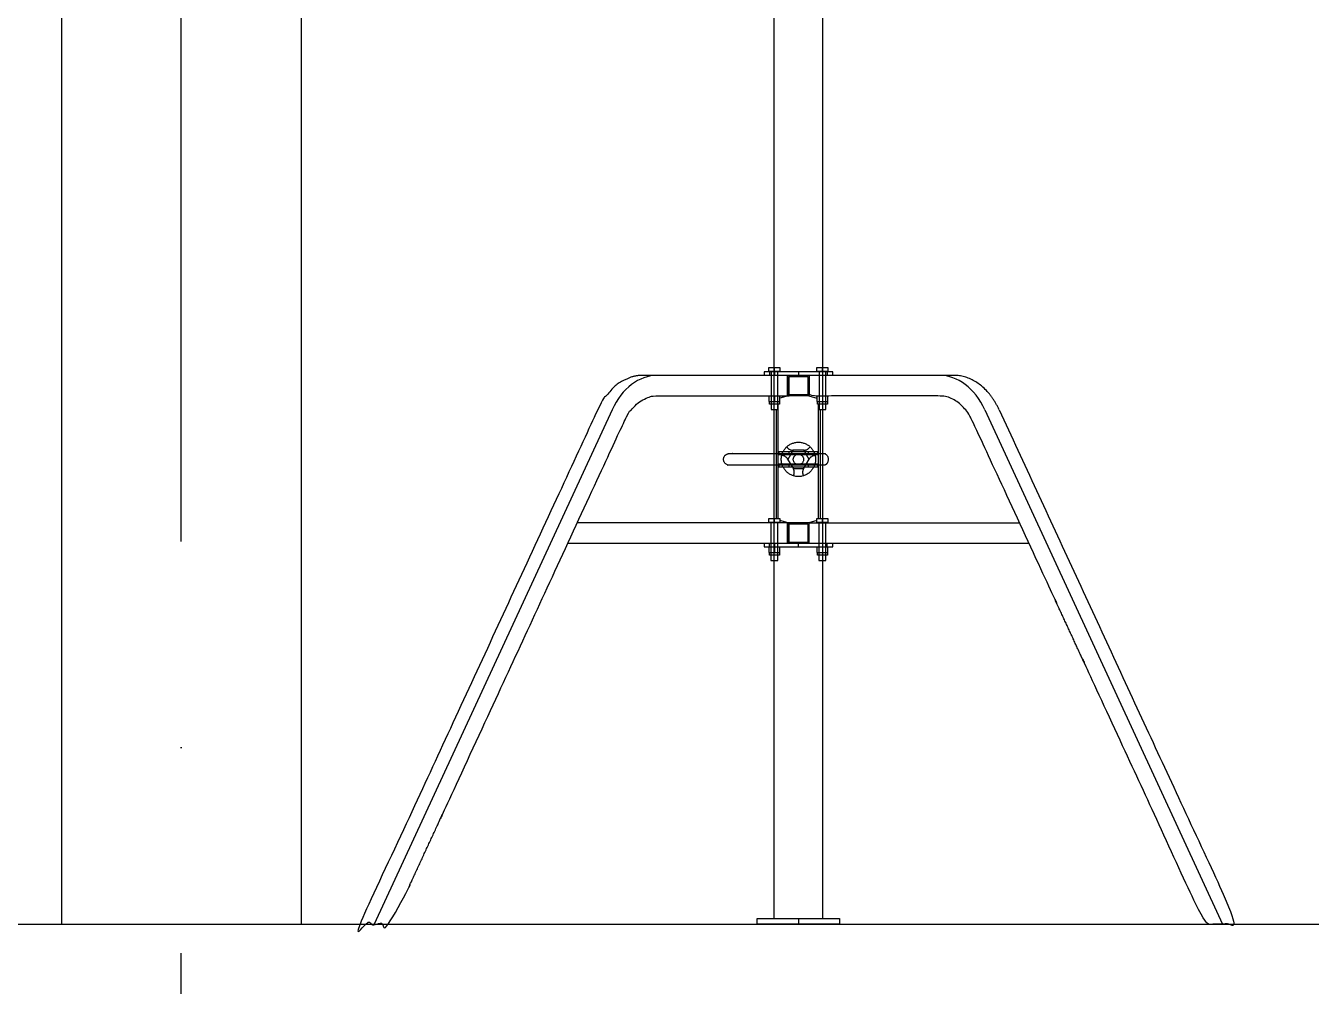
# Model space of a CAD drawing. Header units: millimetres. Extents: x 1924 to 471109, y -30014 to 109986.
# Drawn here: x 424518 to 426393, y 28543 to 29943 of the extents above; entities that cross this region are included whole.
import ezdxf

# ---------------------------------------------------------------- set-up
doc = ezdxf.new("R2010")
doc.units = ezdxf.units.MM
doc.header["$LTSCALE"] = 100
doc.linetypes.add('104', pattern=[4, 2, -2])
doc.linetypes.add('ACAD_ISO10W100', pattern=[18, 12, -3, 0, -3])
for name, color, linetype, plot in [('osy objektu', 130, 'ACAD_ISO10W100', False), ('PERI_HELPLINE', 140, 'Continuous', False), ('PERI_HIDDEN', 30, '104', False)]:
    doc.layers.add(name, color=color, linetype=linetype, plot=plot)
doc.layers.add('podlazi', color=40, linetype='Continuous', lineweight=30, plot=False)
doc.layers.add('rez sloupy', color=90, linetype='Continuous')

msp = doc.modelspace()

# ---------------------------------------------------------------- linework, layer by layer
at = {"color": 0, "linetype": 'ByBlock'}
for p, q in [((425602.6, 29438.712), (425602.6, 29438.112)), ((425602.915, 29438.112), (425602.915, 29433.112)), ((425609.915, 29438.712), (425609.915, 29444.512)), ((425609.915, 29438.112), (425609.915, 29433.112)), ((425617.23, 29438.712), (425617.23, 29438.112)), ((425644.915, 29438.112), (425644.915, 29433.112)), ((425672.6, 29438.712), (425672.6, 29438.112)), ((425679.915, 29438.712), (425679.915, 29444.512)), ((425679.915, 29438.112), (425679.915, 29433.112)), ((425686.915, 29438.112), (425686.915, 29433.112)), ((425687.23, 29438.712), (425687.23, 29438.112)), ((425609.915, 29403.112), (425609.915, 29395.072)), ((425629.915, 29403.112), (425617.915, 29399.896)), ((425659.915, 29403.112), (425671.915, 29399.896)), ((425679.915, 29403.112), (425679.915, 29395.072)), ((425373.239, 29383.022), (425026.305, 28633.112)), ((425916.59, 29383.022), (426263.524, 28633.112)), ((425602.463, 29218.712), (425602.463, 29218.112)), ((425609.778, 29218.712), (425609.778, 29224.512)), ((425617.093, 29218.712), (425617.093, 29218.112)), ((425629.915, 29218.112), (425629.915, 29188.112)), ((425659.915, 29218.112), (425659.915, 29188.112)), ((425672.463, 29218.712), (425672.463, 29218.112)), ((425679.778, 29218.712), (425679.778, 29224.512)), ((425687.093, 29218.712), (425687.093, 29218.112)), ((425981.28, 29188.112), (425308.55, 29188.112)), ((425602.915, 29183.112), (425602.915, 29188.112)), ((425609.915, 29188.112), (425609.915, 29175.072)), ((425644.915, 29183.112), (425644.915, 29188.112)), ((425679.915, 29188.112), (425679.915, 29175.072)), ((425686.915, 29183.112), (425686.915, 29188.112))]:
    msp.add_line(p, q, dxfattribs=at)
for points in [[(425609.415, 28641.112), (425609.415, 30335.362), (425609.37, 30350.362), (425609.37, 30459.112)], [(425680.415, 28641.112), (425680.415, 30335.362), (425680.46, 30350.362), (425680.46, 30459.112)], [(425694.915, 29433.112), (425694.915, 29438.112), (425594.915, 29438.112), (425594.915, 29433.112)], [(425604.915, 29438.112), (425604.915, 29391.212), (425604.915, 29383.112), (425614.915, 29383.112), (425614.915, 29391.212), (425614.915, 29438.112)], [(425674.915, 29438.112), (425674.915, 29391.212), (425674.915, 29383.112), (425684.915, 29383.112), (425684.915, 29391.212), (425684.915, 29438.112)], [(425659.915, 29433.112), (425659.915, 29403.112), (425629.915, 29403.112), (425629.915, 29433.112)], [(425601.915, 29403.112), (425601.915, 29395.072), (425617.915, 29395.072), (425617.915, 29403.112)], [(425671.915, 29403.112), (425671.915, 29395.072), (425687.915, 29395.072), (425687.915, 29403.112)], [(425617.23, 29395.072), (425617.23, 29391.212), (425602.6, 29391.212), (425602.6, 29395.072)], [(425687.23, 29395.072), (425687.23, 29391.212), (425672.6, 29391.212), (425672.6, 29395.072)], [(425629.127, 29188.112), (425629.127, 29218.112), (425322.429, 29218.112)], [(425604.778, 29218.112), (425604.778, 29171.212), (425604.778, 29163.112), (425614.778, 29163.112), (425614.778, 29171.212), (425614.778, 29218.112)], [(425671.778, 29221.29), (425659.915, 29218.112), (425629.915, 29218.112), (425617.778, 29221.364)], [(425660.702, 29188.112), (425660.702, 29218.112), (425967.401, 29218.112)], [(425674.778, 29218.112), (425674.778, 29171.212), (425674.778, 29163.112), (425684.778, 29163.112), (425684.778, 29171.212), (425684.778, 29218.112)], [(425594.915, 29188.112), (425594.915, 29183.112), (425694.915, 29183.112), (425694.915, 29188.112)], [(425601.915, 29183.112), (425601.915, 29175.072), (425617.915, 29175.072), (425617.915, 29183.112)], [(425617.23, 29175.072), (425617.23, 29171.212), (425602.6, 29171.212), (425602.6, 29175.072)], [(425671.915, 29183.112), (425671.915, 29175.072), (425687.915, 29175.072), (425687.915, 29183.112)], [(425687.23, 29175.072), (425687.23, 29171.212), (425672.6, 29171.212), (425672.6, 29175.072)]]:
    msp.add_lwpolyline(points, dxfattribs=at)
for points in [[(425601.915, 29444.512), (425617.915, 29444.512), (425617.915, 29438.712), (425601.915, 29438.712)], [(425671.915, 29444.512), (425687.915, 29444.512), (425687.915, 29438.712), (425671.915, 29438.712)], [(425658.415, 29431.612), (425658.415, 29404.612), (425631.415, 29404.612), (425631.415, 29431.612)], [(425616.415, 29303.612), (425616.415, 29302.112), (425616.415, 29299.612), (425673.415, 29299.612), (425673.415, 29302.112), (425673.415, 29303.612)], [(425601.778, 29224.512), (425617.778, 29224.512), (425617.778, 29218.712), (425601.778, 29218.712)], [(425658.415, 29189.612), (425631.415, 29189.612), (425631.415, 29216.612), (425658.415, 29216.612)], [(425671.778, 29224.512), (425687.778, 29224.512), (425687.778, 29218.712), (425671.778, 29218.712)], [(425704.915, 28641.112), (425704.915, 28633.112), (425584.915, 28633.112), (425584.915, 28641.112)]]:
    msp.add_lwpolyline(points, close=True, dxfattribs=at)
for centre, start_param, end_param in [((425438.96, 29323.112), 0, 0.99483767), ((425850.869, 29323.112), 5.28834763, 6.28318531)]:
    msp.add_ellipse(centre, major_axis=(0, 110), ratio=0.71239359, start_param=start_param, end_param=end_param, dxfattribs=at)
for points, weights, knots in [([(425937.644, 29383.022), (425914.471, 29433.112), (425871.923, 29433.112), (425644.915, 29433.112), (425417.907, 29433.112), (425375.359, 29433.112), (425352.186, 29383.022), (425178.719, 29008.067), (425005.252, 28633.112), (425028.52, 28633.112), (425051.788, 28633.112), (425221.476, 28999.897), (425391.163, 29366.683), (425408.016, 29403.112), (425438.96, 29403.112), (425533.975, 29403.112), (425628.99, 29403.112), (425628.99, 29418.112), (425628.99, 29433.112)], [1, 0.878817112662, 1, 1, 1, 0.878817112662, 1, 1, 1, 1, 1, 1, 1, 0.878817112662, 1, 1, 1, 1, 1], [0, 0, 0, 0.99483767, 0.99483767, 1.99483767, 1.99483767, 2.98967535, 2.98967535, 3.98967535, 3.98967535, 4.98967535, 4.98967535, 5.98967535, 5.98967535, 6.98451302, 6.98451302, 7.98451302, 7.98451302, 8.98451302, 8.98451302, 8.98451302]), ([(425937.644, 29383.022), (426111.111, 29008.067), (426284.578, 28633.112), (426261.31, 28633.112), (426238.041, 28633.112), (426068.354, 28999.897), (425898.667, 29366.683), (425881.813, 29403.112), (425850.869, 29403.112), (425755.854, 29403.112), (425660.839, 29403.112), (425660.839, 29418.112), (425660.839, 29433.112)], [1, 1, 1, 1, 1, 1, 1, 0.878817112662, 1, 1, 1, 1, 1], [0, 0, 0, 1, 1, 2, 2, 3, 3, 3.99483767, 3.99483767, 4.99483767, 4.99483767, 5.99483767, 5.99483767, 5.99483767]), ([(425682.27, 29302.112), (425688.28, 29302.112), (425688.28, 29310.612), (425688.28, 29319.112), (425682.27, 29319.112), (425613.261, 29319.112), (425544.253, 29319.112), (425535.753, 29319.112), (425535.753, 29310.612), (425535.753, 29302.112), (425544.253, 29302.112), (425613.261, 29302.112), (425682.27, 29302.112)], [1, 0.707106781187, 1, 0.707106781187, 1, 1, 1, 0.707106781187, 1, 0.707106781187, 1, 1, 1], [0, 0, 0, 1.57079633, 1.57079633, 3.14159265, 3.14159265, 4.14159265, 4.14159265, 5.71238898, 5.71238898, 7.28318531, 7.28318531, 8.28318531, 8.28318531, 8.28318531])]:
    msp.add_rational_spline(points, weights, degree=2, knots=knots, dxfattribs=at)
at = {"layer": 'osy objektu'}
msp.add_line((424744.915, 25590.705), (424744.915, 33927.617), dxfattribs=at)
at = {"layer": 'PERI_HELPLINE'}
msp.add_line((425644.915, 28641.112), (425644.915, 28633.112), dxfattribs=at)
msp.add_point((425644.915, 28633.112), dxfattribs=at)
msp.add_point((425644.915, 28633.112), dxfattribs=at)
at = {"layer": 'PERI_HIDDEN'}
for p, q in [((425637.207, 29323.962), (425629.499, 29310.612)), ((425660.33, 29310.612), (425652.622, 29323.962)), ((425629.194, 29311.141), (425637.513, 29296.733)), ((425630.849, 29321.612), (425630.849, 29317.612)), ((425652.317, 29296.733), (425660.635, 29311.141)), ((425658.981, 29321.612), (425658.981, 29317.612)), ((425630.849, 29303.612), (425630.849, 29299.612)), ((425637.207, 29297.262), (425652.622, 29297.262)), ((425658.981, 29303.612), (425658.981, 29299.612))]:
    msp.add_line(p, q, dxfattribs=at)
for points in [[(425612.817, 29224.512), (425612.817, 29302.112), (425612.817, 29319.112), (425612.817, 29383.112)], [(425615.415, 29224.512), (425615.415, 29302.112), (425615.415, 29319.112), (425615.415, 29391.212)], [(425674.415, 29224.512), (425674.415, 29302.112), (425674.415, 29319.112), (425674.415, 29391.212)], [(425677.013, 29224.512), (425677.013, 29302.112), (425677.013, 29319.112), (425677.013, 29383.112)]]:
    msp.add_lwpolyline(points, dxfattribs=at)
msp.add_lwpolyline([(425661.893, 29328.962, -0.26794919), (425653.233, 29323.962), (425636.596, 29323.962, -0.26794919), (425627.936, 29328.962)], format="xyb", dxfattribs=at)
msp.add_lwpolyline([(425616.415, 29321.612), (425616.415, 29319.112), (425616.415, 29317.612), (425673.415, 29317.612), (425673.415, 29319.112), (425673.415, 29321.612)], close=True, dxfattribs=at)
for radius in [25, 7.525]:
    msp.add_circle((425644.915, 29310.612), radius, dxfattribs=at)
for centre, start, end in [((425620.534, 29306.141), 30, 90), ((425669.296, 29306.141), 90, 150), ((425628.852, 29291.733), 330, 30), ((425660.977, 29291.733), 150, 210)]:
    msp.add_arc(centre, 10, start, end, dxfattribs=at)
at = {"layer": 'podlazi'}
msp.add_line((418944.915, 28633.112), (454544.915, 28633.112), dxfattribs=at)
at = {"layer": 'rez sloupy'}
for p, q in [((424569.915, 31343.112), (424569.915, 28633.112)), ((424919.915, 31343.112), (424919.915, 28633.112))]:
    msp.add_line(p, q, dxfattribs=at)

doc.saveas('drawing.dxf')
